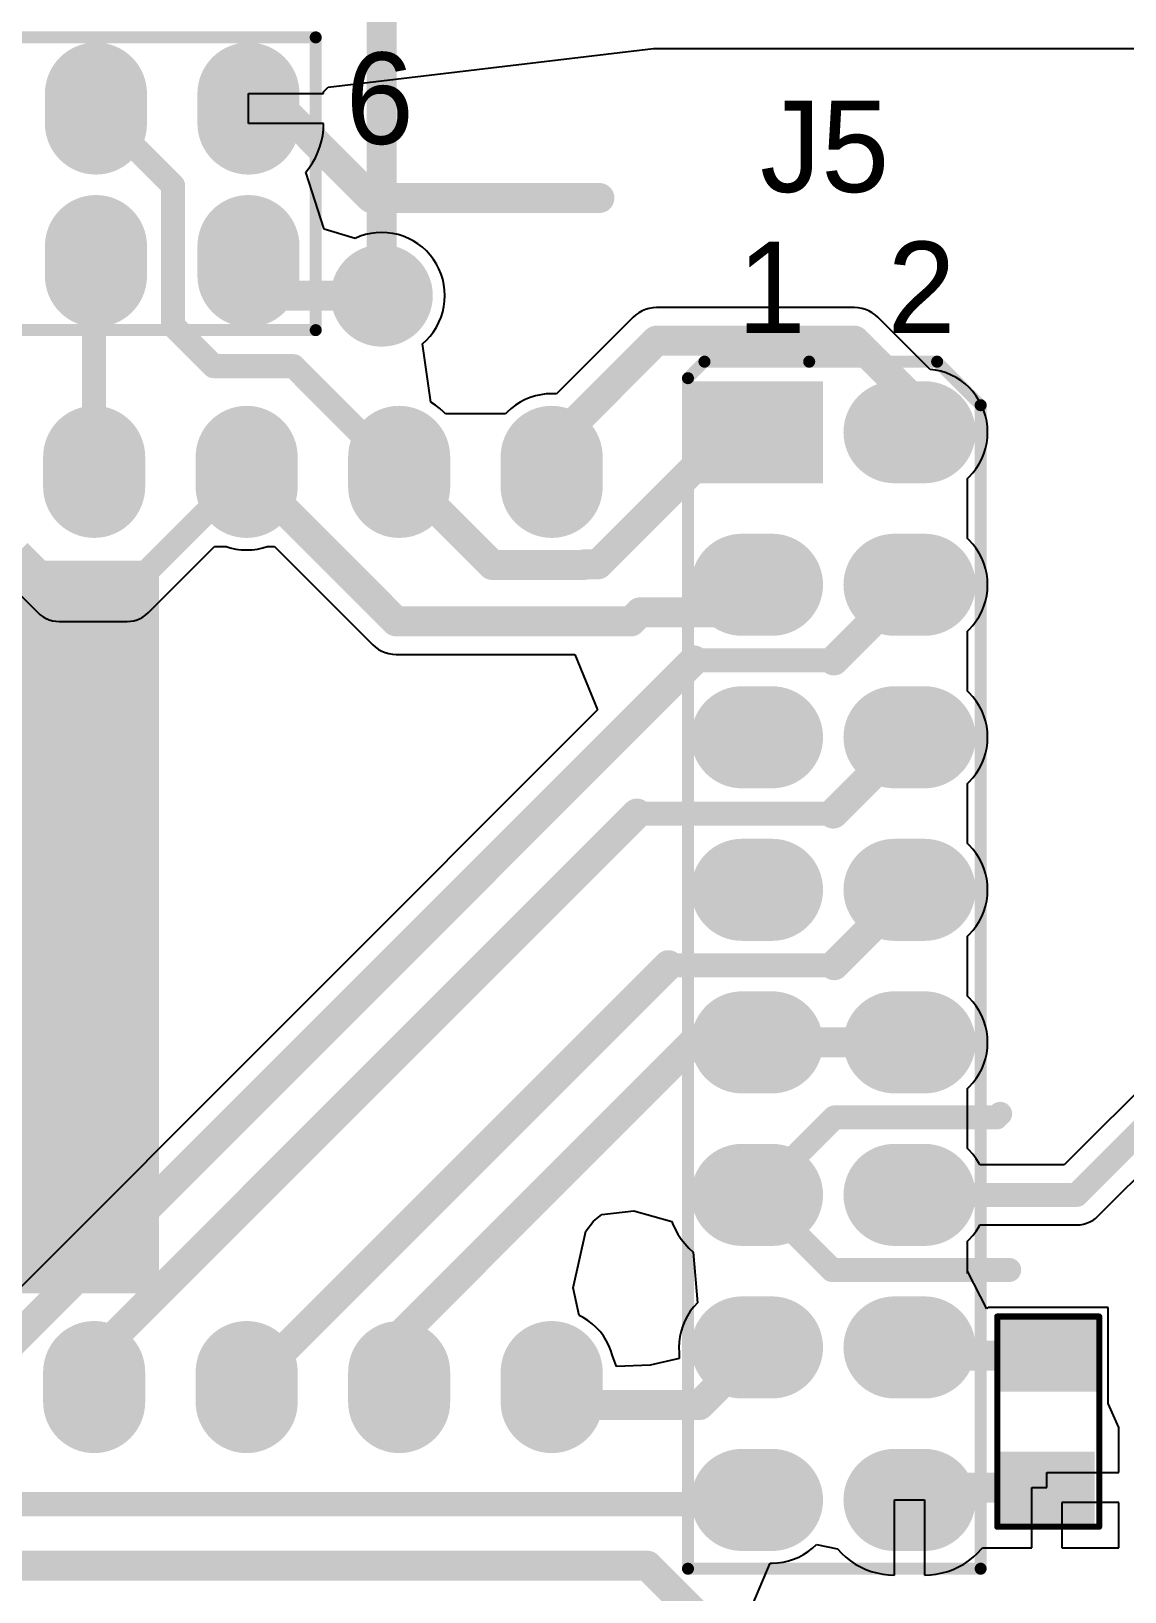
# Model space of a CAD drawing. Header units: millimetres. Extents: x 40 to 140, y 50 to 127.
# Drawn here: x 74.71 to 92.93, y 74.59 to 100.58 of the extents above; entities that cross this region are included whole.
import ezdxf

# ---------------------------------------------------------------- set-up
doc = ezdxf.new("R2010")
doc.units = ezdxf.units.MM
for name, color, linetype in [('BottomLayer', 5, 'Continuous'), ('BottomOverlay', 54, 'Continuous'), ('BottomPaste', 16, 'Continuous'), ('BottomSolder', 6, 'Continuous'), ('MultiLayer', 9, 'Continuous'), ('TopLayer', 1, 'Continuous'), ('TopOverlay', 2, 'Continuous'), ('TopPaste', 8, 'Continuous'), ('TopSolder', 216, 'Continuous')]:
    doc.layers.add(name, color=color, linetype=linetype)

msp = doc.modelspace()

# ---------------------------------------------------------------- linework, layer by layer
at = {"layer": 'BottomLayer'}
for p, q in [((79.656, 99.647), (85.077, 100.289)), ((85.077, 100.289), (94.377, 100.289)), ((78.33, 99.04), (78.33, 99.54)), ((78.33, 99.54), (79.581, 99.54)), ((79.58, 99.568), (79.656, 99.647)), ((79.581, 99.54), (79.58, 99.568)), ((79.581, 99.54), (79.581, 99.54)), ((79.581, 99.04), (78.33, 99.04)), ((79.577, 98.942), (79.581, 99.04)), ((79.581, 99.04), (79.581, 99.04)), ((79.546, 98.748), (79.566, 98.844)), ((79.566, 98.844), (79.577, 98.942)), ((79.445, 98.472), (79.486, 98.561)), ((79.486, 98.561), (79.52, 98.653)), ((79.52, 98.653), (79.546, 98.748)), ((79.285, 98.232), (79.342, 98.305)), ((79.589, 97.28), (79.285, 98.232)), ((79.342, 98.305), (79.397, 98.386)), ((79.397, 98.386), (79.445, 98.472)), ((80.106, 97.128), (79.589, 97.28)), ((80.367, 97.21), (80.278, 97.19)), ((80.458, 97.222), (80.367, 97.21)), ((80.55, 97.226), (80.458, 97.222)), ((80.642, 97.222), (80.55, 97.226)), ((80.733, 97.21), (80.642, 97.222)), ((80.822, 97.19), (80.733, 97.21)), ((80.191, 97.163), (80.106, 97.128)), ((80.278, 97.19), (80.191, 97.163)), ((80.909, 97.163), (80.822, 97.19)), ((80.994, 97.128), (80.909, 97.163)), ((81.075, 97.085), (80.994, 97.128)), ((81.153, 97.036), (81.075, 97.085)), ((81.226, 96.98), (81.153, 97.036)), ((81.293, 96.918), (81.226, 96.98)), ((81.355, 96.851), (81.293, 96.918)), ((81.411, 96.778), (81.355, 96.851)), ((81.46, 96.7), (81.411, 96.778)), ((81.503, 96.619), (81.46, 96.7)), ((81.538, 96.534), (81.503, 96.619)), ((81.565, 96.447), (81.538, 96.534)), ((81.585, 96.358), (81.565, 96.447)), ((81.597, 96.267), (81.585, 96.358)), ((81.601, 96.175), (81.597, 96.267)), ((81.597, 96.083), (81.601, 96.175)), ((81.538, 95.816), (81.565, 95.903)), ((81.565, 95.903), (81.585, 95.992)), ((81.585, 95.992), (81.597, 96.083)), ((84.886, 95.921), (84.832, 95.891)), ((84.943, 95.945), (84.886, 95.921)), ((85.002, 95.962), (84.943, 95.945)), ((85.063, 95.972), (85.002, 95.962)), ((85.125, 95.976), (85.063, 95.972)), ((88.425, 95.976), (85.125, 95.976)), ((88.487, 95.972), (88.425, 95.976)), ((88.548, 95.962), (88.487, 95.972)), ((88.607, 95.945), (88.548, 95.962)), ((88.664, 95.921), (88.607, 95.945)), ((88.718, 95.891), (88.664, 95.921)), ((81.411, 95.572), (81.46, 95.65)), ((81.46, 95.65), (81.503, 95.731)), ((81.503, 95.731), (81.538, 95.816)), ((84.735, 95.815), (83.459, 94.538)), ((84.782, 95.856), (84.735, 95.815)), ((84.832, 95.891), (84.782, 95.856)), ((88.768, 95.856), (88.718, 95.891)), ((88.815, 95.815), (88.768, 95.856)), ((89.682, 94.947), (88.815, 95.815)), ((81.226, 95.37), (81.293, 95.432)), ((81.293, 95.432), (81.355, 95.499)), ((81.355, 95.499), (81.411, 95.572)), ((81.365, 94.4), (81.226, 95.37)), ((81.226, 95.37), (81.226, 95.37)), ((89.773, 94.935), (89.682, 94.947)), ((89.862, 94.915), (89.773, 94.935)), ((89.949, 94.888), (89.862, 94.915)), ((90.034, 94.853), (89.949, 94.888)), ((90.116, 94.81), (90.034, 94.853)), ((90.193, 94.761), (90.116, 94.81)), ((90.266, 94.705), (90.193, 94.761)), ((90.333, 94.643), (90.266, 94.705)), ((90.395, 94.576), (90.333, 94.643)), ((81.443, 94.351), (81.365, 94.4)), ((81.516, 94.295), (81.443, 94.351)), ((82.777, 94.351), (82.704, 94.295)), ((82.855, 94.4), (82.777, 94.351)), ((82.936, 94.443), (82.855, 94.4)), ((83.021, 94.478), (82.936, 94.443)), ((83.108, 94.505), (83.021, 94.478)), ((83.197, 94.525), (83.108, 94.505)), ((83.288, 94.537), (83.197, 94.525)), ((83.38, 94.541), (83.288, 94.537)), ((83.459, 94.538), (83.38, 94.541)), ((90.451, 94.503), (90.395, 94.576)), ((90.5, 94.425), (90.451, 94.503)), ((90.543, 94.344), (90.5, 94.425)), ((90.578, 94.259), (90.543, 94.344)), ((81.583, 94.233), (81.516, 94.295)), ((81.61, 94.204), (81.583, 94.233)), ((82.61, 94.204), (81.61, 94.204)), ((82.637, 94.233), (82.61, 94.204)), ((82.704, 94.295), (82.637, 94.233)), ((90.605, 94.172), (90.578, 94.259)), ((90.625, 94.083), (90.605, 94.172)), ((90.637, 93.992), (90.625, 94.083)), ((90.641, 93.9), (90.637, 93.992)), ((90.637, 93.808), (90.641, 93.9)), ((90.578, 93.541), (90.605, 93.628)), ((90.605, 93.628), (90.625, 93.717)), ((90.625, 93.717), (90.637, 93.808)), ((90.395, 93.224), (90.451, 93.297)), ((90.451, 93.297), (90.5, 93.374)), ((90.5, 93.374), (90.543, 93.456)), ((90.543, 93.456), (90.578, 93.541)), ((90.304, 93.13), (90.333, 93.157)), ((90.304, 92.13), (90.304, 93.13)), ((90.333, 93.157), (90.395, 93.224)), ((76.664, 90.896), (77.765, 91.996)), ((77.765, 91.996), (77.96, 91.996)), ((77.96, 91.996), (78.028, 91.975)), ((78.572, 91.975), (78.64, 91.996)), ((78.64, 91.996), (78.765, 91.996)), ((78.765, 91.996), (80.4, 90.36)), ((90.333, 92.103), (90.304, 92.13)), ((90.395, 92.036), (90.333, 92.103)), ((90.451, 91.963), (90.395, 92.036)), ((78.028, 91.975), (78.117, 91.955)), ((78.117, 91.955), (78.208, 91.943)), ((78.208, 91.943), (78.3, 91.939)), ((78.3, 91.939), (78.392, 91.943)), ((78.392, 91.943), (78.483, 91.955)), ((78.483, 91.955), (78.572, 91.975)), ((90.5, 91.885), (90.451, 91.963)), ((90.543, 91.804), (90.5, 91.885)), ((90.578, 91.719), (90.543, 91.804)), ((74.156, 91.561), (74.821, 90.896)), ((90.605, 91.632), (90.578, 91.719)), ((90.625, 91.543), (90.605, 91.632)), ((90.637, 91.452), (90.625, 91.543)), ((90.625, 91.177), (90.637, 91.268)), ((90.641, 91.36), (90.637, 91.452)), ((90.637, 91.268), (90.641, 91.36)), ((90.543, 90.916), (90.578, 91.001)), ((90.578, 91.001), (90.605, 91.088)), ((90.605, 91.088), (90.625, 91.177)), ((74.821, 90.896), (74.863, 90.858)), ((74.863, 90.858), (74.909, 90.826)), ((74.909, 90.826), (74.958, 90.799)), ((74.958, 90.799), (75.01, 90.777)), ((75.01, 90.777), (75.064, 90.762)), ((75.064, 90.762), (75.119, 90.752)), ((75.119, 90.752), (75.175, 90.749)), ((75.175, 90.749), (76.31, 90.749)), ((76.31, 90.749), (76.366, 90.752)), ((76.366, 90.752), (76.421, 90.762)), ((76.421, 90.762), (76.475, 90.777)), ((76.475, 90.777), (76.527, 90.799)), ((76.527, 90.799), (76.552, 90.812)), ((76.552, 90.812), (76.576, 90.826)), ((76.576, 90.826), (76.622, 90.858)), ((76.622, 90.858), (76.664, 90.896)), ((90.395, 90.684), (90.451, 90.757)), ((90.451, 90.757), (90.5, 90.834)), ((90.5, 90.834), (90.543, 90.916)), ((101.109, 90.892), (91.918, 81.701)), ((90.304, 90.59), (90.333, 90.617)), ((90.304, 89.59), (90.304, 90.59)), ((90.333, 90.617), (90.395, 90.684)), ((80.4, 90.36), (80.447, 90.319)), ((80.447, 90.319), (80.497, 90.284)), ((80.497, 90.284), (80.551, 90.254)), ((80.551, 90.254), (80.608, 90.23)), ((80.608, 90.23), (80.667, 90.213)), ((80.667, 90.213), (80.728, 90.203)), ((80.728, 90.203), (80.728, 90.203)), ((80.728, 90.203), (80.728, 90.203)), ((80.728, 90.203), (80.728, 90.203)), ((80.728, 90.203), (80.728, 90.203)), ((80.728, 90.203), (80.728, 90.203)), ((80.728, 90.203), (80.79, 90.199)), ((80.79, 90.199), (83.764, 90.199)), ((83.764, 90.199), (84.146, 89.275)), ((92.479, 80.846), (101.964, 90.331)), ((90.333, 89.563), (90.304, 89.59)), ((90.395, 89.496), (90.333, 89.563)), ((90.451, 89.423), (90.395, 89.496)), ((90.5, 89.345), (90.451, 89.423)), ((84.146, 89.275), (73.911, 79.041)), ((90.543, 89.264), (90.5, 89.345)), ((90.578, 89.179), (90.543, 89.264)), ((90.605, 89.092), (90.578, 89.179)), ((90.625, 89.003), (90.605, 89.092)), ((90.637, 88.912), (90.625, 89.003)), ((90.641, 88.82), (90.637, 88.912)), ((90.605, 88.548), (90.625, 88.637)), ((90.625, 88.637), (90.637, 88.728)), ((90.637, 88.728), (90.641, 88.82)), ((90.5, 88.294), (90.543, 88.376)), ((90.543, 88.376), (90.578, 88.461)), ((90.578, 88.461), (90.605, 88.548)), ((90.333, 88.077), (90.395, 88.144)), ((90.395, 88.144), (90.451, 88.217)), ((90.451, 88.217), (90.5, 88.294)), ((90.304, 88.05), (90.333, 88.077)), ((90.304, 87.05), (90.304, 88.05)), ((90.333, 87.023), (90.304, 87.05)), ((90.395, 86.956), (90.333, 87.023)), ((90.451, 86.883), (90.395, 86.956)), ((90.5, 86.805), (90.451, 86.883)), ((90.543, 86.724), (90.5, 86.805)), ((90.578, 86.639), (90.543, 86.724)), ((90.605, 86.552), (90.578, 86.639)), ((90.625, 86.463), (90.605, 86.552)), ((90.637, 86.372), (90.625, 86.463)), ((90.641, 86.28), (90.637, 86.372)), ((90.637, 86.188), (90.641, 86.28)), ((90.605, 86.008), (90.625, 86.097)), ((90.625, 86.097), (90.637, 86.188)), ((90.5, 85.754), (90.543, 85.836)), ((90.543, 85.836), (90.578, 85.921)), ((90.578, 85.921), (90.605, 86.008)), ((90.304, 85.51), (90.333, 85.537)), ((90.304, 84.51), (90.304, 85.51)), ((90.333, 85.537), (90.395, 85.604)), ((90.395, 85.604), (90.451, 85.677)), ((90.451, 85.677), (90.5, 85.754)), ((90.333, 84.483), (90.304, 84.51)), ((90.395, 84.416), (90.333, 84.483)), ((90.451, 84.343), (90.395, 84.416)), ((90.5, 84.265), (90.451, 84.343)), ((90.543, 84.184), (90.5, 84.265)), ((90.578, 84.099), (90.543, 84.184)), ((90.605, 84.012), (90.578, 84.099)), ((90.625, 83.923), (90.605, 84.012)), ((90.637, 83.832), (90.625, 83.923)), ((90.641, 83.74), (90.637, 83.832)), ((90.637, 83.648), (90.641, 83.74)), ((90.578, 83.381), (90.605, 83.468)), ((90.605, 83.468), (90.625, 83.557)), ((90.625, 83.557), (90.637, 83.648)), ((90.451, 83.137), (90.5, 83.214)), ((90.5, 83.214), (90.543, 83.296)), ((90.543, 83.296), (90.578, 83.381)), ((90.304, 82.97), (90.333, 82.997)), ((90.304, 81.97), (90.304, 82.97)), ((90.333, 82.997), (90.395, 83.064)), ((90.395, 83.064), (90.451, 83.137)), ((90.333, 81.943), (90.304, 81.97)), ((90.395, 81.876), (90.333, 81.943)), ((90.451, 81.803), (90.395, 81.876)), ((90.5, 81.725), (90.451, 81.803)), ((90.513, 81.701), (90.5, 81.725)), ((91.918, 81.701), (90.513, 81.701)), ((84.076, 80.765), (84.217, 80.874)), ((84.217, 80.874), (84.75, 80.937)), ((84.75, 80.937), (85.381, 80.757)), ((92.437, 80.808), (92.479, 80.846)), ((83.738, 79.653), (83.947, 80.595)), ((83.947, 80.595), (84.076, 80.765)), ((85.381, 80.757), (85.394, 80.721)), ((85.394, 80.721), (85.435, 80.632)), ((85.435, 80.632), (85.483, 80.546)), ((90.395, 80.524), (90.451, 80.597)), ((90.451, 80.597), (90.5, 80.674)), ((90.5, 80.674), (90.513, 80.699)), ((90.513, 80.699), (92.125, 80.699)), ((92.125, 80.699), (92.181, 80.702)), ((92.181, 80.702), (92.236, 80.712)), ((92.181, 80.702), (92.181, 80.702)), ((92.181, 80.702), (92.181, 80.702)), ((92.181, 80.702), (92.181, 80.702)), ((92.236, 80.712), (92.29, 80.727)), ((92.29, 80.727), (92.342, 80.749)), ((92.342, 80.749), (92.367, 80.762)), ((92.367, 80.762), (92.391, 80.776)), ((92.391, 80.776), (92.437, 80.808)), ((85.483, 80.546), (85.538, 80.465)), ((85.538, 80.465), (85.599, 80.388)), ((85.599, 80.388), (85.665, 80.315)), ((85.665, 80.315), (85.738, 80.249)), ((90.304, 80.43), (90.333, 80.457)), ((90.304, 79.889), (90.304, 80.43)), ((90.333, 80.457), (90.395, 80.524)), ((85.738, 80.249), (85.807, 79.403)), ((90.629, 79.304), (90.304, 79.928)), ((90.304, 79.928), (90.304, 79.889)), ((83.84, 79.194), (83.738, 79.653)), ((85.689, 79.263), (85.64, 79.185)), ((85.745, 79.336), (85.689, 79.263)), ((85.807, 79.403), (85.745, 79.336)), ((85.807, 79.403), (85.807, 79.403)), ((85.807, 79.403), (85.807, 79.403)), ((90.65, 79.325), (90.629, 79.304)), ((92.65, 79.325), (90.65, 79.325)), ((90.65, 79.325), (90.65, 79.325)), ((92.65, 78.032), (92.65, 79.325)), ((83.905, 79.16), (83.84, 79.194)), ((83.983, 79.111), (83.905, 79.16)), ((84.056, 79.055), (83.983, 79.111)), ((84.123, 78.993), (84.056, 79.055)), ((85.562, 79.019), (85.535, 78.932)), ((85.597, 79.104), (85.562, 79.019)), ((85.64, 79.185), (85.597, 79.104)), ((84.185, 78.926), (84.123, 78.993)), ((84.241, 78.853), (84.185, 78.926)), ((84.29, 78.775), (84.241, 78.853)), ((84.333, 78.694), (84.29, 78.775)), ((85.503, 78.752), (85.499, 78.66)), ((85.515, 78.843), (85.503, 78.752)), ((85.535, 78.932), (85.515, 78.843)), ((84.368, 78.609), (84.333, 78.694)), ((84.395, 78.522), (84.368, 78.609)), ((84.46, 78.343), (84.395, 78.522)), ((84.395, 78.522), (84.395, 78.522)), ((85.499, 78.66), (85.499, 78.66)), ((85.499, 78.66), (85.499, 78.66)), ((85.499, 78.66), (85.503, 78.568)), ((85.503, 78.568), (85.503, 78.475)), ((85.019, 78.367), (84.46, 78.343)), ((85.503, 78.475), (85.019, 78.367)), ((92.65, 77.725), (92.65, 78.032)), ((92.65, 78.032), (92.65, 78.032)), ((92.65, 78.032), (92.65, 78.032)), ((92.825, 77.325), (92.65, 77.725)), ((92.65, 77.725), (92.65, 77.725)), ((92.825, 77.018), (92.825, 77.325)), ((92.825, 76.575), (92.825, 77.018)), ((92.825, 77.018), (92.825, 77.018)), ((92.825, 77.018), (92.825, 77.018)), ((91.625, 76.325), (91.625, 76.575)), ((91.625, 76.575), (92.825, 76.575)), ((91.375, 75.325), (91.375, 76.325)), ((91.375, 76.325), (91.625, 76.325)), ((89.09, 74.869), (89.09, 76.12)), ((89.09, 76.12), (89.59, 76.12)), ((89.59, 76.12), (89.59, 74.869)), ((92.825, 76.075), (91.875, 76.075)), ((91.875, 76.075), (91.875, 75.325)), ((92.825, 75.325), (92.825, 76.075)), ((87.726, 75.315), (87.793, 75.377)), ((87.793, 75.377), (87.793, 75.377)), ((87.793, 75.377), (87.793, 75.377)), ((87.793, 75.377), (88.139, 75.308)), ((87.233, 75.085), (87.322, 75.105)), ((87.322, 75.105), (87.409, 75.132)), ((87.409, 75.132), (87.494, 75.167)), ((87.494, 75.167), (87.576, 75.21)), ((87.576, 75.21), (87.653, 75.259)), ((87.653, 75.259), (87.726, 75.315)), ((88.139, 75.308), (88.205, 75.235)), ((88.205, 75.235), (88.278, 75.169)), ((88.278, 75.169), (88.355, 75.108)), ((88.355, 75.108), (88.436, 75.053)), ((90.244, 75.053), (90.325, 75.108)), ((90.325, 75.108), (90.402, 75.169)), ((90.402, 75.169), (90.475, 75.235)), ((90.475, 75.235), (90.541, 75.308)), ((90.541, 75.308), (90.555, 75.325)), ((90.555, 75.325), (91.375, 75.325)), ((91.875, 75.325), (92.825, 75.325)), ((86.732, 74.382), (87.017, 75.069)), ((87.017, 75.069), (87.05, 75.069)), ((87.05, 75.069), (87.142, 75.073)), ((87.142, 75.073), (87.233, 75.085)), ((88.436, 75.053), (88.522, 75.005)), ((88.522, 75.005), (88.611, 74.964)), ((88.611, 74.964), (88.703, 74.93)), ((88.703, 74.93), (88.798, 74.904)), ((88.798, 74.904), (88.894, 74.884)), ((88.894, 74.884), (88.992, 74.873)), ((88.992, 74.873), (89.09, 74.869)), ((89.09, 74.869), (89.09, 74.869)), ((89.59, 74.869), (89.688, 74.873)), ((89.59, 74.869), (89.59, 74.869)), ((89.688, 74.873), (89.786, 74.884)), ((89.786, 74.884), (89.882, 74.904)), ((89.882, 74.904), (89.977, 74.93)), ((89.977, 74.93), (90.069, 74.964)), ((90.069, 74.964), (90.158, 75.005)), ((90.158, 75.005), (90.244, 75.053))]:
    msp.add_line(p, q, dxfattribs=at)
for points, const_width in [([(75.79, 99.54), (75.79, 99.04)], 1.5), ([(78.33, 99.54), (78.33, 99.04)], 1.5), ([(78.33, 99.29), (78.885, 99.29)], 0.5), ([(78.885, 99.29), (80.375, 97.8)], 0.5), ([(75.79, 99.29), (77.075, 98.005)], 0.4), ([(77.075, 95.675), (77.075, 98.005)], 0.4), ([(80.375, 97.8), (84.175, 97.8)], 0.5), ([(75.79, 97), (75.79, 96.5)], 1.5), ([(78.33, 97), (78.33, 96.5)], 1.5), ([(75.29, 97), (75.76, 96.53)], 0.4), ([(78.33, 96.75), (78.905, 96.175)], 0.5), ([(75.76, 93.24), (75.76, 96.53)], 0.4), ([(78.905, 96.175), (80.55, 96.175)], 0.5), ([(77.075, 95.675), (77.75, 95)], 0.4), ([(83.38, 93.68), (85.125, 95.425)], 0.5), ([(85.125, 95.425), (88.425, 95.425)], 0.5), ([(88.425, 95.425), (89.383, 94.467)], 0.5), ([(77.75, 95), (79.08, 95)], 0.4), ([(79.08, 95), (80.84, 93.24)], 0.4), ([(89.59, 93.9), (89.09, 93.9)], 1.5), ([(89.383, 93.942), (89.383, 94.467)], 0.5), ([(75.76, 92.99), (75.76, 93.49)], 1.5), ([(78.3, 92.99), (78.3, 93.49)], 1.5), ([(80.84, 92.99), (80.84, 93.49)], 1.5), ([(83.38, 92.99), (83.38, 93.49)], 1.5), ([(84.15, 91.7), (86.438, 93.988)], 0.5), ([(86.438, 93.988), (86.712, 93.988)], 0.5), ([(83.38, 93.24), (83.38, 93.68)], 0.5), ([(76.31, 91.25), (78.3, 93.24)], 0.4), ([(78.3, 93.24), (80.79, 90.75)], 0.5), ([(80.84, 93.24), (82.39, 91.69)], 0.5), ([(74.51, 91.915), (75.175, 91.25)], 0.4), ([(87.05, 91.36), (86.55, 91.36)], 1.5), ([(89.59, 91.36), (89.09, 91.36)], 1.5), ([(82.39, 91.69), (83.918, 91.69)], 0.5), ([(83.918, 91.69), (83.928, 91.7)], 0.5), ([(83.928, 91.7), (84.15, 91.7)], 0.5), ([(86.34, 90.9), (86.8, 91.36)], 0.5), ([(88.08, 90.1), (89.34, 91.36)], 0.5), ([(75.175, 91.25), (76.31, 91.25)], 0.4), ([(80.79, 90.75), (84.7, 90.75)], 0.5), ([(84.7, 90.75), (84.85, 90.9)], 0.5), ([(84.85, 90.9), (86.34, 90.9)], 0.5), ([(92.125, 81.2), (101.61, 90.685)], 0.4), ([(73.65, 78), (85.75, 90.1)], 0.5), ([(85.75, 90.1), (88.08, 90.1)], 0.4), ([(87.05, 88.82), (86.55, 88.82)], 1.5), ([(89.59, 88.82), (89.09, 88.82)], 1.5), ([(88.07, 87.55), (89.34, 88.82)], 0.5), ([(75.76, 78.51), (84.8, 87.55)], 0.5), ([(84.8, 87.55), (88.07, 87.55)], 0.4), ([(87.05, 86.28), (86.55, 86.28)], 1.5), ([(89.59, 86.28), (89.09, 86.28)], 1.5), ([(88.085, 85.025), (89.34, 86.28)], 0.5), ([(78.3, 78), (85.325, 85.025)], 0.5), ([(85.325, 85.025), (88.085, 85.025)], 0.4), ([(87.05, 83.74), (86.55, 83.74)], 1.5), ([(89.59, 83.74), (89.09, 83.74)], 1.5), ([(80.84, 78.84), (85.74, 83.74)], 0.5), ([(85.74, 83.74), (89.34, 83.74)], 0.5), ([(88.815, 83.74), (89.34, 83.74)], 0.5), ([(86.8, 81.2), (88.09, 82.49)], 0.4), ([(88.09, 82.49), (90.79, 82.49)], 0.4), ([(90.79, 82.49), (90.85, 82.55)], 0.4), ([(87.05, 81.2), (86.55, 81.2)], 1.5), ([(89.59, 81.2), (89.09, 81.2)], 1.5), ([(86.8, 81.2), (88.05, 79.95)], 0.4), ([(89.34, 81.2), (92.125, 81.2)], 0.4), ([(88.05, 79.95), (91, 79.95)], 0.4), ([(87.05, 78.66), (86.55, 78.66)], 1.5), ([(89.59, 78.66), (89.09, 78.66)], 1.5), ([(80.84, 78), (80.84, 78.84)], 0.5), ([(75.76, 77.75), (75.76, 78.25)], 1.5), ([(75.76, 78), (75.76, 78.51)], 0.5), ([(78.3, 77.75), (78.3, 78.25)], 1.5), ([(80.84, 77.75), (80.84, 78.25)], 1.5), ([(83.38, 77.75), (83.38, 78.25)], 1.5), ([(85.84, 77.7), (86.8, 78.66)], 0.5), ([(89.34, 78.66), (89.475, 78.525)], 0.5), ([(89.475, 78.525), (91.65, 78.525)], 0.5), ([(83.38, 78), (83.68, 77.7)], 0.5), ([(83.68, 77.7), (85.84, 77.7)], 0.5), ([(87.05, 76.12), (86.55, 76.12)], 1.5), ([(89.59, 76.12), (89.09, 76.12)], 1.5), ([(89.34, 76.12), (89.545, 76.325)], 0.5), ([(89.545, 76.325), (91.625, 76.325)], 0.5), ([(72.975, 76.05), (86.8, 76.05)], 0.4), ([(72.425, 75.025), (84.975, 75.025)], 0.5), ([(84.975, 75.025), (87, 73)], 0.5)]:
    msp.add_lwpolyline(points, dxfattribs=dict(at, const_width=const_width))
for points, const_width in [([(75.415, 99.54, 1), (76.165, 99.54, 1)], 0.75), ([(77.955, 99.54, 1), (78.705, 99.54, 1)], 0.75), ([(75.415, 99.04, 1), (76.165, 99.04, 1)], 0.75), ([(77.955, 99.04, 1), (78.705, 99.04, 1)], 0.75), ([(78.205, 99.29, 1), (78.455, 99.29, 1)], 0.25), ([(78.76, 99.29, 1), (79.01, 99.29, 1)], 0.25), ([(78.76, 99.29, 1), (79.01, 99.29, 1)], 0.25), ([(75.69, 99.29, 1), (75.89, 99.29, 1)], 0.2), ([(76.975, 98.005, 1), (77.175, 98.005, 1)], 0.2), ([(76.975, 98.005, 1), (77.175, 98.005, 1)], 0.2), ([(80.25, 97.8, 1), (80.5, 97.8, 1)], 0.25), ([(80.25, 97.8, 1), (80.5, 97.8, 1)], 0.25), ([(84.05, 97.8, 1), (84.3, 97.8, 1)], 0.25), ([(75.415, 97, 1), (76.165, 97, 1)], 0.75), ([(77.955, 97, 1), (78.705, 97, 1)], 0.75), ([(75.415, 96.5, 1), (76.165, 96.5, 1)], 0.75), ([(75.19, 97, 1), (75.39, 97, 1)], 0.2), ([(77.955, 96.5, 1), (78.705, 96.5, 1)], 0.75), ([(78.205, 96.75, 1), (78.455, 96.75, 1)], 0.25), ([(75.66, 96.53, 1), (75.86, 96.53, 1)], 0.2), ([(75.66, 96.53, 1), (75.86, 96.53, 1)], 0.2), ([(80.175, 96.175, 1), (80.925, 96.175, 1)], 0.75), ([(78.78, 96.175, 1), (79.03, 96.175, 1)], 0.25), ([(78.78, 96.175, 1), (79.03, 96.175, 1)], 0.25), ([(80.425, 96.175, 1), (80.675, 96.175, 1)], 0.25), ([(76.975, 95.675, 1), (77.175, 95.675, 1)], 0.2), ([(76.975, 95.675, 1), (77.175, 95.675, 1)], 0.2), ([(85, 95.425, 1), (85.25, 95.425, 1)], 0.25), ([(85, 95.425, 1), (85.25, 95.425, 1)], 0.25), ([(88.3, 95.425, 1), (88.55, 95.425, 1)], 0.25), ([(88.3, 95.425, 1), (88.55, 95.425, 1)], 0.25), ([(77.65, 95, 1), (77.85, 95, 1)], 0.2), ([(77.65, 95, 1), (77.85, 95, 1)], 0.2), ([(78.98, 95, 1), (79.18, 95, 1)], 0.2), ([(78.98, 95, 1), (79.18, 95, 1)], 0.2), ([(88.715, 93.9, 1), (89.465, 93.9, 1)], 0.75), ([(89.215, 93.9, 1), (89.965, 93.9, 1)], 0.75), ([(89.258, 94.467, 1), (89.507, 94.467, 1)], 0.25), ([(89.258, 94.467, 1), (89.507, 94.467, 1)], 0.25), ([(75.385, 93.49, 1), (76.135, 93.49, 1)], 0.75), ([(77.925, 93.49, 1), (78.675, 93.49, 1)], 0.75), ([(80.465, 93.49, 1), (81.215, 93.49, 1)], 0.75), ([(83.005, 93.49, 1), (83.755, 93.49, 1)], 0.75), ([(86.313, 93.988, 1), (86.563, 93.988, 1)], 0.25), ([(86.313, 93.988, 1), (86.563, 93.988, 1)], 0.25), ([(86.588, 93.988, 1), (86.837, 93.988, 1)], 0.25), ([(89.258, 93.942, 1), (89.507, 93.942, 1)], 0.25), ([(83.255, 93.68, 1), (83.505, 93.68, 1)], 0.25), ([(83.255, 93.68, 1), (83.505, 93.68, 1)], 0.25), ([(75.385, 92.99, 1), (76.135, 92.99, 1)], 0.75), ([(77.925, 92.99, 1), (78.675, 92.99, 1)], 0.75), ([(80.465, 92.99, 1), (81.215, 92.99, 1)], 0.75), ([(83.005, 92.99, 1), (83.755, 92.99, 1)], 0.75), ([(75.66, 93.24, 1), (75.86, 93.24, 1)], 0.2), ([(78.175, 93.24, 1), (78.425, 93.24, 1)], 0.25), ([(78.2, 93.24, 1), (78.4, 93.24, 1)], 0.2), ([(80.715, 93.24, 1), (80.965, 93.24, 1)], 0.25), ([(80.74, 93.24, 1), (80.94, 93.24, 1)], 0.2), ([(83.255, 93.24, 1), (83.505, 93.24, 1)], 0.25), ([(86.175, 91.36, 1), (86.925, 91.36, 1)], 0.75), ([(86.675, 91.36, 1), (87.425, 91.36, 1)], 0.75), ([(88.715, 91.36, 1), (89.465, 91.36, 1)], 0.75), ([(89.215, 91.36, 1), (89.965, 91.36, 1)], 0.75), ([(82.265, 91.69, 1), (82.515, 91.69, 1)], 0.25), ([(82.265, 91.69, 1), (82.515, 91.69, 1)], 0.25), ([(83.793, 91.69, 1), (84.043, 91.69, 1)], 0.25), ([(83.793, 91.69, 1), (84.043, 91.69, 1)], 0.25), ([(83.803, 91.7, 1), (84.053, 91.7, 1)], 0.25), ([(83.803, 91.7, 1), (84.053, 91.7, 1)], 0.25), ([(84.025, 91.7, 1), (84.275, 91.7, 1)], 0.25), ([(84.025, 91.7, 1), (84.275, 91.7, 1)], 0.25), ([(86.675, 91.36, 1), (86.925, 91.36, 1)], 0.25), ([(89.215, 91.36, 1), (89.465, 91.36, 1)], 0.25), ([(75.075, 91.25, 1), (75.275, 91.25, 1)], 0.2), ([(75.075, 91.25, 1), (75.275, 91.25, 1)], 0.2), ([(76.21, 91.25, 1), (76.41, 91.25, 1)], 0.2), ([(76.21, 91.25, 1), (76.41, 91.25, 1)], 0.2), ([(80.665, 90.75, 1), (80.915, 90.75, 1)], 0.25), ([(80.665, 90.75, 1), (80.915, 90.75, 1)], 0.25), ([(84.575, 90.75, 1), (84.825, 90.75, 1)], 0.25), ([(84.575, 90.75, 1), (84.825, 90.75, 1)], 0.25), ([(84.725, 90.9, 1), (84.975, 90.9, 1)], 0.25), ([(84.725, 90.9, 1), (84.975, 90.9, 1)], 0.25), ([(86.215, 90.9, 1), (86.465, 90.9, 1)], 0.25), ([(86.215, 90.9, 1), (86.465, 90.9, 1)], 0.25), ([(85.625, 90.1, 1), (85.875, 90.1, 1)], 0.25), ([(85.65, 90.1, 1), (85.85, 90.1, 1)], 0.2), ([(87.955, 90.1, 1), (88.205, 90.1, 1)], 0.25), ([(87.98, 90.1, 1), (88.18, 90.1, 1)], 0.2), ([(86.175, 88.82, 1), (86.925, 88.82, 1)], 0.75), ([(86.675, 88.82, 1), (87.425, 88.82, 1)], 0.75), ([(88.715, 88.82, 1), (89.465, 88.82, 1)], 0.75), ([(89.215, 88.82, 1), (89.965, 88.82, 1)], 0.75), ([(89.215, 88.82, 1), (89.465, 88.82, 1)], 0.25), ([(84.675, 87.55, 1), (84.925, 87.55, 1)], 0.25), ([(84.7, 87.55, 1), (84.9, 87.55, 1)], 0.2), ([(87.945, 87.55, 1), (88.195, 87.55, 1)], 0.25), ([(87.97, 87.55, 1), (88.17, 87.55, 1)], 0.2), ([(86.175, 86.28, 1), (86.925, 86.28, 1)], 0.75), ([(86.675, 86.28, 1), (87.425, 86.28, 1)], 0.75), ([(88.715, 86.28, 1), (89.465, 86.28, 1)], 0.75), ([(89.215, 86.28, 1), (89.965, 86.28, 1)], 0.75), ([(89.215, 86.28, 1), (89.465, 86.28, 1)], 0.25), ([(85.2, 85.025, 1), (85.45, 85.025, 1)], 0.25), ([(87.96, 85.025, 1), (88.21, 85.025, 1)], 0.25), ([(85.225, 85.025, 1), (85.425, 85.025, 1)], 0.2), ([(87.985, 85.025, 1), (88.185, 85.025, 1)], 0.2), ([(86.175, 83.74, 1), (86.925, 83.74, 1)], 0.75), ([(86.675, 83.74, 1), (87.425, 83.74, 1)], 0.75), ([(88.715, 83.74, 1), (89.465, 83.74, 1)], 0.75), ([(89.215, 83.74, 1), (89.965, 83.74, 1)], 0.75), ([(85.615, 83.74, 1), (85.865, 83.74, 1)], 0.25), ([(85.615, 83.74, 1), (85.865, 83.74, 1)], 0.25), ([(88.69, 83.74, 1), (88.94, 83.74, 1)], 0.25), ([(89.215, 83.74, 1), (89.465, 83.74, 1)], 0.25), ([(89.215, 83.74, 1), (89.465, 83.74, 1)], 0.25), ([(87.99, 82.49, 1), (88.19, 82.49, 1)], 0.2), ([(87.99, 82.49, 1), (88.19, 82.49, 1)], 0.2), ([(90.69, 82.49, 1), (90.89, 82.49, 1)], 0.2), ([(90.69, 82.49, 1), (90.89, 82.49, 1)], 0.2), ([(90.75, 82.55, 1), (90.95, 82.55, 1)], 0.2), ([(86.175, 81.2, 1), (86.925, 81.2, 1)], 0.75), ([(86.675, 81.2, 1), (87.425, 81.2, 1)], 0.75), ([(88.715, 81.2, 1), (89.465, 81.2, 1)], 0.75), ([(89.215, 81.2, 1), (89.965, 81.2, 1)], 0.75), ([(86.7, 81.2, 1), (86.9, 81.2, 1)], 0.2), ([(86.7, 81.2, 1), (86.9, 81.2, 1)], 0.2), ([(89.24, 81.2, 1), (89.44, 81.2, 1)], 0.2), ([(92.025, 81.2, 1), (92.225, 81.2, 1)], 0.2), ([(92.025, 81.2, 1), (92.225, 81.2, 1)], 0.2), ([(87.95, 79.95, 1), (88.15, 79.95, 1)], 0.2), ([(87.95, 79.95, 1), (88.15, 79.95, 1)], 0.2), ([(90.9, 79.95, 1), (91.1, 79.95, 1)], 0.2), ([(86.175, 78.66, 1), (86.925, 78.66, 1)], 0.75), ([(86.675, 78.66, 1), (87.425, 78.66, 1)], 0.75), ([(88.715, 78.66, 1), (89.465, 78.66, 1)], 0.75), ([(89.215, 78.66, 1), (89.965, 78.66, 1)], 0.75), ([(80.715, 78.84, 1), (80.965, 78.84, 1)], 0.25), ([(80.715, 78.84, 1), (80.965, 78.84, 1)], 0.25), ([(75.385, 78.25, 1), (76.135, 78.25, 1)], 0.75), ([(75.635, 78.51, 1), (75.885, 78.51, 1)], 0.25), ([(75.635, 78.51, 1), (75.885, 78.51, 1)], 0.25), ([(77.925, 78.25, 1), (78.675, 78.25, 1)], 0.75), ([(80.465, 78.25, 1), (81.215, 78.25, 1)], 0.75), ([(83.005, 78.25, 1), (83.755, 78.25, 1)], 0.75), ([(86.675, 78.66, 1), (86.925, 78.66, 1)], 0.25), ([(89.215, 78.66, 1), (89.465, 78.66, 1)], 0.25), ([(89.35, 78.525, 1), (89.6, 78.525, 1)], 0.25), ([(89.35, 78.525, 1), (89.6, 78.525, 1)], 0.25), ([(91.525, 78.525, 1), (91.775, 78.525, 1)], 0.25), ([(75.385, 77.75, 1), (76.135, 77.75, 1)], 0.75), ([(77.925, 77.75, 1), (78.675, 77.75, 1)], 0.75), ([(80.465, 77.75, 1), (81.215, 77.75, 1)], 0.75), ([(83.005, 77.75, 1), (83.755, 77.75, 1)], 0.75), ([(75.635, 78, 1), (75.885, 78, 1)], 0.25), ([(78.175, 78, 1), (78.425, 78, 1)], 0.25), ([(80.715, 78, 1), (80.965, 78, 1)], 0.25), ([(83.255, 78, 1), (83.505, 78, 1)], 0.25), ([(83.555, 77.7, 1), (83.805, 77.7, 1)], 0.25), ([(83.555, 77.7, 1), (83.805, 77.7, 1)], 0.25), ([(85.715, 77.7, 1), (85.965, 77.7, 1)], 0.25), ([(85.715, 77.7, 1), (85.965, 77.7, 1)], 0.25), ([(86.175, 76.12, 1), (86.925, 76.12, 1)], 0.75), ([(86.675, 76.12, 1), (87.425, 76.12, 1)], 0.75), ([(88.715, 76.12, 1), (89.465, 76.12, 1)], 0.75), ([(89.215, 76.12, 1), (89.965, 76.12, 1)], 0.75), ([(89.42, 76.325, 1), (89.67, 76.325, 1)], 0.25), ([(89.42, 76.325, 1), (89.67, 76.325, 1)], 0.25), ([(91.5, 76.325, 1), (91.75, 76.325, 1)], 0.25), ([(86.7, 76.05, 1), (86.9, 76.05, 1)], 0.2), ([(89.215, 76.12, 1), (89.465, 76.12, 1)], 0.25), ([(84.85, 75.025, 1), (85.1, 75.025, 1)], 0.25), ([(84.85, 75.025, 1), (85.1, 75.025, 1)], 0.25)]:
    msp.add_lwpolyline(points, format="xyb", close=True, dxfattribs=dict(at, const_width=const_width))
for points in [[(85.8, 93.15), (87.8, 93.15), (85.8, 94.65), (87.8, 94.65)], [(92.35, 78.025), (92.35, 79.025), (90.95, 78.025), (90.95, 79.025)], [(92.325, 75.825), (92.325, 76.825), (90.925, 75.825), (90.925, 76.825)]]:
    msp.add_solid(points, dxfattribs=at)
at = {"layer": 'BottomOverlay', "const_width": 0.1}
for points in [[(90.8, 75.675), (90.8, 79.175)], [(90.8, 79.175), (92.5, 79.175)], [(92.5, 75.675), (92.5, 79.175)], [(90.8, 75.675), (91.562, 75.675)], [(91.562, 75.675), (92.5, 75.675)]]:
    msp.add_lwpolyline(points, dxfattribs=at)
at = {"layer": 'BottomOverlay', "const_width": 0.05}
for points in [[(90.775, 79.175, 1), (90.825, 79.175, 1)], [(90.775, 79.175, 1), (90.825, 79.175, 1)], [(92.475, 79.175, 1), (92.525, 79.175, 1)], [(92.475, 79.175, 1), (92.525, 79.175, 1)], [(90.775, 75.675, 1), (90.825, 75.675, 1)], [(90.775, 75.675, 1), (90.825, 75.675, 1)], [(91.537, 75.675, 1), (91.587, 75.675, 1)], [(91.537, 75.675, 1), (91.587, 75.675, 1)], [(92.475, 75.675, 1), (92.525, 75.675, 1)], [(92.475, 75.675, 1), (92.525, 75.675, 1)]]:
    msp.add_lwpolyline(points, format="xyb", close=True, dxfattribs=at)
at = {"layer": 'BottomPaste'}
for points in [[(92.35, 78.025), (92.35, 79.025), (90.95, 78.025), (90.95, 79.025)], [(92.325, 75.825), (92.325, 76.825), (90.925, 75.825), (90.925, 76.825)]]:
    msp.add_solid(points, dxfattribs=at)
at = {"layer": 'BottomSolder', "const_width": 1.7}
for points in [[(75.79, 99.54), (75.79, 99.04)], [(78.33, 99.54), (78.33, 99.04)], [(75.79, 97), (75.79, 96.5)], [(78.33, 97), (78.33, 96.5)], [(89.59, 93.9), (89.09, 93.9)], [(75.76, 92.99), (75.76, 93.49)], [(78.3, 92.99), (78.3, 93.49)], [(80.84, 92.99), (80.84, 93.49)], [(83.38, 92.99), (83.38, 93.49)], [(87.05, 91.36), (86.55, 91.36)], [(89.59, 91.36), (89.09, 91.36)], [(87.05, 88.82), (86.55, 88.82)], [(89.59, 88.82), (89.09, 88.82)], [(87.05, 86.28), (86.55, 86.28)], [(89.59, 86.28), (89.09, 86.28)], [(87.05, 83.74), (86.55, 83.74)], [(89.59, 83.74), (89.09, 83.74)], [(87.05, 81.2), (86.55, 81.2)], [(89.59, 81.2), (89.09, 81.2)], [(87.05, 78.66), (86.55, 78.66)], [(89.59, 78.66), (89.09, 78.66)], [(75.76, 77.75), (75.76, 78.25)], [(78.3, 77.75), (78.3, 78.25)], [(80.84, 77.75), (80.84, 78.25)], [(83.38, 77.75), (83.38, 78.25)], [(87.05, 76.12), (86.55, 76.12)], [(89.59, 76.12), (89.09, 76.12)]]:
    msp.add_lwpolyline(points, dxfattribs=at)
at = {"layer": 'BottomSolder', "const_width": 0.85}
for points in [[(75.365, 99.54, 1), (76.215, 99.54, 1)], [(77.905, 99.54, 1), (78.755, 99.54, 1)], [(75.365, 99.04, 1), (76.215, 99.04, 1)], [(77.905, 99.04, 1), (78.755, 99.04, 1)], [(75.365, 97, 1), (76.215, 97, 1)], [(77.905, 97, 1), (78.755, 97, 1)], [(75.365, 96.5, 1), (76.215, 96.5, 1)], [(77.905, 96.5, 1), (78.755, 96.5, 1)], [(80.125, 96.175, 1), (80.975, 96.175, 1)], [(88.665, 93.9, 1), (89.515, 93.9, 1)], [(89.165, 93.9, 1), (90.015, 93.9, 1)], [(75.335, 93.49, 1), (76.185, 93.49, 1)], [(77.875, 93.49, 1), (78.725, 93.49, 1)], [(80.415, 93.49, 1), (81.265, 93.49, 1)], [(82.955, 93.49, 1), (83.805, 93.49, 1)], [(75.335, 92.99, 1), (76.185, 92.99, 1)], [(77.875, 92.99, 1), (78.725, 92.99, 1)], [(80.415, 92.99, 1), (81.265, 92.99, 1)], [(82.955, 92.99, 1), (83.805, 92.99, 1)], [(86.125, 91.36, 1), (86.975, 91.36, 1)], [(86.625, 91.36, 1), (87.475, 91.36, 1)], [(88.665, 91.36, 1), (89.515, 91.36, 1)], [(89.165, 91.36, 1), (90.015, 91.36, 1)], [(86.125, 88.82, 1), (86.975, 88.82, 1)], [(86.625, 88.82, 1), (87.475, 88.82, 1)], [(88.665, 88.82, 1), (89.515, 88.82, 1)], [(89.165, 88.82, 1), (90.015, 88.82, 1)], [(86.125, 86.28, 1), (86.975, 86.28, 1)], [(86.625, 86.28, 1), (87.475, 86.28, 1)], [(88.665, 86.28, 1), (89.515, 86.28, 1)], [(89.165, 86.28, 1), (90.015, 86.28, 1)], [(86.125, 83.74, 1), (86.975, 83.74, 1)], [(86.625, 83.74, 1), (87.475, 83.74, 1)], [(88.665, 83.74, 1), (89.515, 83.74, 1)], [(89.165, 83.74, 1), (90.015, 83.74, 1)], [(86.125, 81.2, 1), (86.975, 81.2, 1)], [(86.625, 81.2, 1), (87.475, 81.2, 1)], [(88.665, 81.2, 1), (89.515, 81.2, 1)], [(89.165, 81.2, 1), (90.015, 81.2, 1)], [(86.125, 78.66, 1), (86.975, 78.66, 1)], [(86.625, 78.66, 1), (87.475, 78.66, 1)], [(88.665, 78.66, 1), (89.515, 78.66, 1)], [(89.165, 78.66, 1), (90.015, 78.66, 1)], [(75.335, 78.25, 1), (76.185, 78.25, 1)], [(77.875, 78.25, 1), (78.725, 78.25, 1)], [(80.415, 78.25, 1), (81.265, 78.25, 1)], [(82.955, 78.25, 1), (83.805, 78.25, 1)], [(75.335, 77.75, 1), (76.185, 77.75, 1)], [(77.875, 77.75, 1), (78.725, 77.75, 1)], [(80.415, 77.75, 1), (81.265, 77.75, 1)], [(82.955, 77.75, 1), (83.805, 77.75, 1)], [(86.125, 76.12, 1), (86.975, 76.12, 1)], [(86.625, 76.12, 1), (87.475, 76.12, 1)], [(88.665, 76.12, 1), (89.515, 76.12, 1)], [(89.165, 76.12, 1), (90.015, 76.12, 1)]]:
    msp.add_lwpolyline(points, format="xyb", close=True, dxfattribs=at)
at = {"layer": 'BottomSolder'}
for points in [[(85.7, 93.05), (87.9, 93.05), (85.7, 94.75), (87.9, 94.75)], [(92.45, 77.925), (92.45, 79.125), (90.85, 77.925), (90.85, 79.125)], [(92.425, 75.725), (92.425, 76.925), (90.825, 75.725), (90.825, 76.925)]]:
    msp.add_solid(points, dxfattribs=at)
at = {"layer": 'MultiLayer', "const_width": 0.75}
msp.add_lwpolyline([(80.175, 96.175, 1), (80.925, 96.175, 1)], format="xyb", close=True, dxfattribs=at)
at = {"layer": 'TopLayer'}
for points, const_width in [([(80.55, 96.175), (80.55, 101.4)], 0.5), ([(75.79, 99.54), (75.79, 99.04)], 1.5), ([(78.33, 99.54), (78.33, 99.04)], 1.5), ([(75.79, 97), (75.79, 96.5)], 1.5), ([(78.33, 97), (78.33, 96.5)], 1.5), ([(89.59, 93.9), (89.09, 93.9)], 1.5), ([(75.76, 92.99), (75.76, 93.49)], 1.5), ([(78.3, 92.99), (78.3, 93.49)], 1.5), ([(80.84, 92.99), (80.84, 93.49)], 1.5), ([(83.38, 92.99), (83.38, 93.49)], 1.5), ([(87.05, 91.36), (86.55, 91.36)], 1.5), ([(89.59, 91.36), (89.09, 91.36)], 1.5), ([(87.05, 88.82), (86.55, 88.82)], 1.5), ([(89.59, 88.82), (89.09, 88.82)], 1.5), ([(87.05, 86.28), (86.55, 86.28)], 1.5), ([(89.59, 86.28), (89.09, 86.28)], 1.5), ([(87.05, 83.74), (86.55, 83.74)], 1.5), ([(89.59, 83.74), (89.09, 83.74)], 1.5), ([(87.05, 81.2), (86.55, 81.2)], 1.5), ([(89.59, 81.2), (89.09, 81.2)], 1.5), ([(87.05, 78.66), (86.55, 78.66)], 1.5), ([(89.59, 78.66), (89.09, 78.66)], 1.5), ([(75.76, 77.75), (75.76, 78.25)], 1.5), ([(78.3, 77.75), (78.3, 78.25)], 1.5), ([(80.84, 77.75), (80.84, 78.25)], 1.5), ([(83.38, 77.75), (83.38, 78.25)], 1.5), ([(87.05, 76.12), (86.55, 76.12)], 1.5), ([(89.59, 76.12), (89.09, 76.12)], 1.5)]:
    msp.add_lwpolyline(points, dxfattribs=dict(at, const_width=const_width))
for points, const_width in [([(75.415, 99.54, 1), (76.165, 99.54, 1)], 0.75), ([(77.955, 99.54, 1), (78.705, 99.54, 1)], 0.75), ([(75.415, 99.04, 1), (76.165, 99.04, 1)], 0.75), ([(77.955, 99.04, 1), (78.705, 99.04, 1)], 0.75), ([(75.415, 97, 1), (76.165, 97, 1)], 0.75), ([(77.955, 97, 1), (78.705, 97, 1)], 0.75), ([(75.415, 96.5, 1), (76.165, 96.5, 1)], 0.75), ([(77.955, 96.5, 1), (78.705, 96.5, 1)], 0.75), ([(80.175, 96.175, 1), (80.925, 96.175, 1)], 0.75), ([(80.425, 96.175, 1), (80.675, 96.175, 1)], 0.25), ([(88.715, 93.9, 1), (89.465, 93.9, 1)], 0.75), ([(89.215, 93.9, 1), (89.965, 93.9, 1)], 0.75), ([(75.385, 93.49, 1), (76.135, 93.49, 1)], 0.75), ([(77.925, 93.49, 1), (78.675, 93.49, 1)], 0.75), ([(80.465, 93.49, 1), (81.215, 93.49, 1)], 0.75), ([(83.005, 93.49, 1), (83.755, 93.49, 1)], 0.75), ([(75.385, 92.99, 1), (76.135, 92.99, 1)], 0.75), ([(77.925, 92.99, 1), (78.675, 92.99, 1)], 0.75), ([(80.465, 92.99, 1), (81.215, 92.99, 1)], 0.75), ([(83.005, 92.99, 1), (83.755, 92.99, 1)], 0.75), ([(86.175, 91.36, 1), (86.925, 91.36, 1)], 0.75), ([(86.675, 91.36, 1), (87.425, 91.36, 1)], 0.75), ([(88.715, 91.36, 1), (89.465, 91.36, 1)], 0.75), ([(89.215, 91.36, 1), (89.965, 91.36, 1)], 0.75), ([(86.175, 88.82, 1), (86.925, 88.82, 1)], 0.75), ([(86.675, 88.82, 1), (87.425, 88.82, 1)], 0.75), ([(88.715, 88.82, 1), (89.465, 88.82, 1)], 0.75), ([(89.215, 88.82, 1), (89.965, 88.82, 1)], 0.75), ([(86.175, 86.28, 1), (86.925, 86.28, 1)], 0.75), ([(86.675, 86.28, 1), (87.425, 86.28, 1)], 0.75), ([(88.715, 86.28, 1), (89.465, 86.28, 1)], 0.75), ([(89.215, 86.28, 1), (89.965, 86.28, 1)], 0.75), ([(86.175, 83.74, 1), (86.925, 83.74, 1)], 0.75), ([(86.675, 83.74, 1), (87.425, 83.74, 1)], 0.75), ([(88.715, 83.74, 1), (89.465, 83.74, 1)], 0.75), ([(89.215, 83.74, 1), (89.965, 83.74, 1)], 0.75), ([(86.175, 81.2, 1), (86.925, 81.2, 1)], 0.75), ([(86.675, 81.2, 1), (87.425, 81.2, 1)], 0.75), ([(88.715, 81.2, 1), (89.465, 81.2, 1)], 0.75), ([(89.215, 81.2, 1), (89.965, 81.2, 1)], 0.75), ([(86.175, 78.66, 1), (86.925, 78.66, 1)], 0.75), ([(86.675, 78.66, 1), (87.425, 78.66, 1)], 0.75), ([(88.715, 78.66, 1), (89.465, 78.66, 1)], 0.75), ([(89.215, 78.66, 1), (89.965, 78.66, 1)], 0.75), ([(75.385, 78.25, 1), (76.135, 78.25, 1)], 0.75), ([(77.925, 78.25, 1), (78.675, 78.25, 1)], 0.75), ([(80.465, 78.25, 1), (81.215, 78.25, 1)], 0.75), ([(83.005, 78.25, 1), (83.755, 78.25, 1)], 0.75), ([(75.385, 77.75, 1), (76.135, 77.75, 1)], 0.75), ([(77.925, 77.75, 1), (78.675, 77.75, 1)], 0.75), ([(80.465, 77.75, 1), (81.215, 77.75, 1)], 0.75), ([(83.005, 77.75, 1), (83.755, 77.75, 1)], 0.75), ([(86.175, 76.12, 1), (86.925, 76.12, 1)], 0.75), ([(86.675, 76.12, 1), (87.425, 76.12, 1)], 0.75), ([(88.715, 76.12, 1), (89.465, 76.12, 1)], 0.75), ([(89.215, 76.12, 1), (89.965, 76.12, 1)], 0.75)]:
    msp.add_lwpolyline(points, format="xyb", close=True, dxfattribs=dict(at, const_width=const_width))
for points in [[(85.8, 93.15), (87.8, 93.15), (85.8, 94.65), (87.8, 94.65)], [(76.74, 91.66), (63.74, 91.66), (76.74, 79.66), (63.74, 79.66)]]:
    msp.add_solid(points, dxfattribs=at)
at = {"layer": 'TopOverlay', "const_width": 0.2}
for points in [[(72.675, 100.475), (79.45, 100.475)], [(79.45, 95.6), (79.45, 100.475)], [(72.35, 95.6), (79.45, 95.6)], [(85.65, 94.8), (85.925, 95.075)], [(85.925, 95.075), (87.669, 95.075)], [(87.669, 95.075), (89.8, 95.075)], [(89.8, 95.075), (90.525, 94.35)], [(85.65, 74.975), (85.65, 94.8)], [(90.525, 74.975), (90.525, 94.35)], [(85.65, 74.975), (90.525, 74.975)]]:
    msp.add_lwpolyline(points, dxfattribs=at)
at = {"layer": 'TopOverlay', "const_width": 0.1}
for points in [[(79.4, 100.475, 1), (79.5, 100.475, 1)], [(79.4, 100.475, 1), (79.5, 100.475, 1)], [(79.4, 95.6, 1), (79.5, 95.6, 1)], [(79.4, 95.6, 1), (79.5, 95.6, 1)], [(85.875, 95.075, 1), (85.975, 95.075, 1)], [(85.875, 95.075, 1), (85.975, 95.075, 1)], [(87.619, 95.075, 1), (87.719, 95.075, 1)], [(87.619, 95.075, 1), (87.719, 95.075, 1)], [(89.75, 95.075, 1), (89.85, 95.075, 1)], [(89.75, 95.075, 1), (89.85, 95.075, 1)], [(85.6, 94.8, 1), (85.7, 94.8, 1)], [(85.6, 94.8, 1), (85.7, 94.8, 1)], [(90.475, 94.35, 1), (90.575, 94.35, 1)], [(90.475, 94.35, 1), (90.575, 94.35, 1)], [(85.6, 74.975, 1), (85.7, 74.975, 1)], [(85.6, 74.975, 1), (85.7, 74.975, 1)], [(90.475, 74.975, 1), (90.575, 74.975, 1)], [(90.475, 74.975, 1), (90.575, 74.975, 1)]]:
    msp.add_lwpolyline(points, format="xyb", close=True, dxfattribs=at)
at = {"layer": 'TopPaste'}
msp.add_solid([(76.74, 91.66), (63.74, 91.66), (76.74, 79.66), (63.74, 79.66)], dxfattribs=at)
at = {"layer": 'TopSolder', "const_width": 1.7}
for points in [[(75.79, 99.54), (75.79, 99.04)], [(78.33, 99.54), (78.33, 99.04)], [(75.79, 97), (75.79, 96.5)], [(78.33, 97), (78.33, 96.5)], [(89.59, 93.9), (89.09, 93.9)], [(75.76, 92.99), (75.76, 93.49)], [(78.3, 92.99), (78.3, 93.49)], [(80.84, 92.99), (80.84, 93.49)], [(83.38, 92.99), (83.38, 93.49)], [(87.05, 91.36), (86.55, 91.36)], [(89.59, 91.36), (89.09, 91.36)], [(87.05, 88.82), (86.55, 88.82)], [(89.59, 88.82), (89.09, 88.82)], [(87.05, 86.28), (86.55, 86.28)], [(89.59, 86.28), (89.09, 86.28)], [(87.05, 83.74), (86.55, 83.74)], [(89.59, 83.74), (89.09, 83.74)], [(87.05, 81.2), (86.55, 81.2)], [(89.59, 81.2), (89.09, 81.2)], [(87.05, 78.66), (86.55, 78.66)], [(89.59, 78.66), (89.09, 78.66)], [(75.76, 77.75), (75.76, 78.25)], [(78.3, 77.75), (78.3, 78.25)], [(80.84, 77.75), (80.84, 78.25)], [(83.38, 77.75), (83.38, 78.25)], [(87.05, 76.12), (86.55, 76.12)], [(89.59, 76.12), (89.09, 76.12)]]:
    msp.add_lwpolyline(points, dxfattribs=at)
at = {"layer": 'TopSolder', "const_width": 0.85}
for points in [[(75.365, 99.54, 1), (76.215, 99.54, 1)], [(77.905, 99.54, 1), (78.755, 99.54, 1)], [(75.365, 99.04, 1), (76.215, 99.04, 1)], [(77.905, 99.04, 1), (78.755, 99.04, 1)], [(75.365, 97, 1), (76.215, 97, 1)], [(77.905, 97, 1), (78.755, 97, 1)], [(75.365, 96.5, 1), (76.215, 96.5, 1)], [(77.905, 96.5, 1), (78.755, 96.5, 1)], [(80.125, 96.175, 1), (80.975, 96.175, 1)], [(88.665, 93.9, 1), (89.515, 93.9, 1)], [(89.165, 93.9, 1), (90.015, 93.9, 1)], [(75.335, 93.49, 1), (76.185, 93.49, 1)], [(77.875, 93.49, 1), (78.725, 93.49, 1)], [(80.415, 93.49, 1), (81.265, 93.49, 1)], [(82.955, 93.49, 1), (83.805, 93.49, 1)], [(75.335, 92.99, 1), (76.185, 92.99, 1)], [(77.875, 92.99, 1), (78.725, 92.99, 1)], [(80.415, 92.99, 1), (81.265, 92.99, 1)], [(82.955, 92.99, 1), (83.805, 92.99, 1)], [(86.125, 91.36, 1), (86.975, 91.36, 1)], [(86.625, 91.36, 1), (87.475, 91.36, 1)], [(88.665, 91.36, 1), (89.515, 91.36, 1)], [(89.165, 91.36, 1), (90.015, 91.36, 1)], [(86.125, 88.82, 1), (86.975, 88.82, 1)], [(86.625, 88.82, 1), (87.475, 88.82, 1)], [(88.665, 88.82, 1), (89.515, 88.82, 1)], [(89.165, 88.82, 1), (90.015, 88.82, 1)], [(86.125, 86.28, 1), (86.975, 86.28, 1)], [(86.625, 86.28, 1), (87.475, 86.28, 1)], [(88.665, 86.28, 1), (89.515, 86.28, 1)], [(89.165, 86.28, 1), (90.015, 86.28, 1)], [(86.125, 83.74, 1), (86.975, 83.74, 1)], [(86.625, 83.74, 1), (87.475, 83.74, 1)], [(88.665, 83.74, 1), (89.515, 83.74, 1)], [(89.165, 83.74, 1), (90.015, 83.74, 1)], [(86.125, 81.2, 1), (86.975, 81.2, 1)], [(86.625, 81.2, 1), (87.475, 81.2, 1)], [(88.665, 81.2, 1), (89.515, 81.2, 1)], [(89.165, 81.2, 1), (90.015, 81.2, 1)], [(86.125, 78.66, 1), (86.975, 78.66, 1)], [(86.625, 78.66, 1), (87.475, 78.66, 1)], [(88.665, 78.66, 1), (89.515, 78.66, 1)], [(89.165, 78.66, 1), (90.015, 78.66, 1)], [(75.335, 78.25, 1), (76.185, 78.25, 1)], [(77.875, 78.25, 1), (78.725, 78.25, 1)], [(80.415, 78.25, 1), (81.265, 78.25, 1)], [(82.955, 78.25, 1), (83.805, 78.25, 1)], [(75.335, 77.75, 1), (76.185, 77.75, 1)], [(77.875, 77.75, 1), (78.725, 77.75, 1)], [(80.415, 77.75, 1), (81.265, 77.75, 1)], [(82.955, 77.75, 1), (83.805, 77.75, 1)], [(86.125, 76.12, 1), (86.975, 76.12, 1)], [(86.625, 76.12, 1), (87.475, 76.12, 1)], [(88.665, 76.12, 1), (89.515, 76.12, 1)], [(89.165, 76.12, 1), (90.015, 76.12, 1)]]:
    msp.add_lwpolyline(points, format="xyb", close=True, dxfattribs=at)
at = {"layer": 'TopSolder'}
for points in [[(85.7, 93.05), (87.9, 93.05), (85.7, 94.75), (87.9, 94.75)], [(76.84, 91.76), (63.64, 91.76), (76.84, 79.56), (63.64, 79.56)]]:
    msp.add_solid(points, dxfattribs=at)

# ---------------------------------------------------------------- texts
at = {"layer": 'TopOverlay'}
for s, p in [('6', (79.95, 98.7)), ('1', (86.475, 95.55)), ('2', (88.975, 95.55))]:
    msp.add_text(s, height=1.524, rotation=360, dxfattribs=at).set_placement(p)
msp.add_text('J5', height=1.524, dxfattribs=at).set_placement((86.85, 97.9))

doc.saveas('drawing.dxf')
